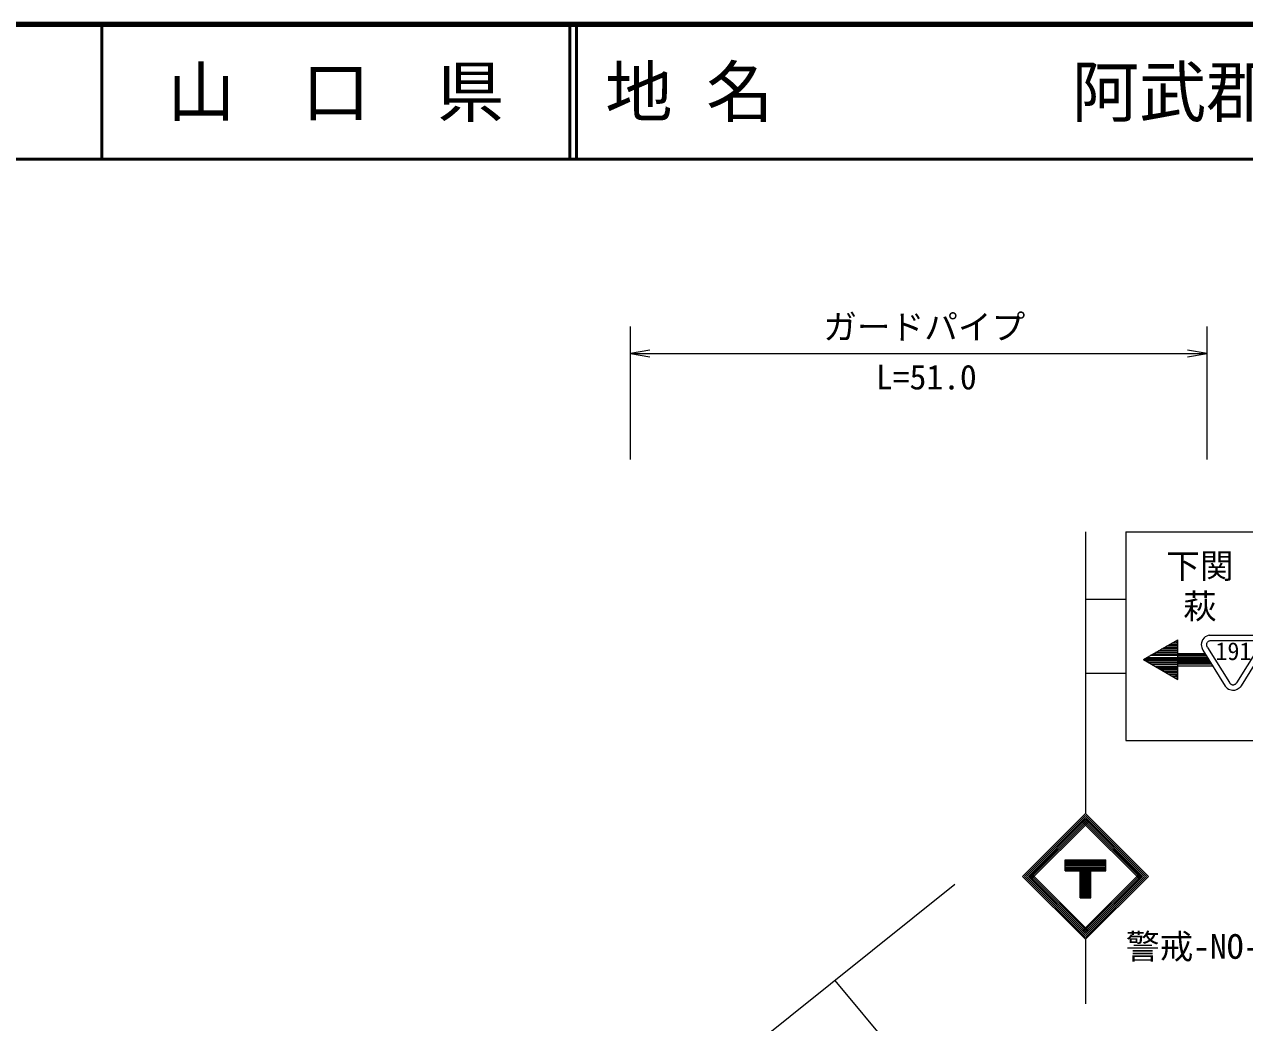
# Model space of a CAD drawing. Units: millimetres, scale not verified. Extents: x 40000 to 680000, y 20000 to 380000.
# Drawn here: x 327242 to 417860, y 305908 to 380000 of the extents above; entities that cross this region are included whole.
import ezdxf
from ezdxf.enums import TextEntityAlignment as Align

# ---------------------------------------------------------------- set-up
doc = ezdxf.new("R2010")
doc.units = ezdxf.units.MM
doc.header["$LTSCALE"] = 1000
for name, color, linetype, lineweight in [('M-BGD', 7, 'Continuous', 13), ('M-BMK-SRVR', 3, 'Continuous', 13), ('M-STR-STR3', 7, 'Continuous', 13), ('M-STR-STRC', 7, 'Continuous', 13), ('M-TTL', 2, 'Continuous', 140), ('M-TTL-LINE', 7, 'Continuous', 50)]:
    doc.layers.add(name, color=color, linetype=linetype, lineweight=lineweight)
doc.layers.add('M-TTL-TXT', color=7, linetype='Continuous')
doc.styles.add('ＭＳ ゴシック', font='')
doc.styles.get('ＭＳ ゴシック').set_extended_font_data('MS Gothic')

# ---------------------------------------------------------------- blocks, each defined once
blk = doc.blocks.new('open_arrow')
at = {"color": 0, "linetype": 'Continuous', "lineweight": -2}
blk.add_lwpolyline([(7.5, 1.25), (0, 0), (7.5, -1.25)], dxfattribs=at)

msp = doc.modelspace()

# ---------------------------------------------------------------- linework, layer by layer
at = {"layer": 'M-BGD'}
msp.add_line((387422, 309024), (394374, 300718), dxfattribs=at)
at = {"layer": 'M-BMK-SRVR'}
msp.add_line((367835, 293383), (396348, 316175), dxfattribs=at)
at = {"layer": 'M-STR-STR3'}
for p, q in [((372248, 347712), (372248, 357578)), ((415069, 347712), (415069, 357578)), ((372248, 355578), (415069, 355578))]:
    msp.add_line(p, q, dxfattribs=at)
at = {"layer": 'M-STR-STRC'}
for p, q in [((406044, 342341), (406044, 321426)), ((409044, 342341), (409044, 326841)), ((409044, 342341), (435044, 342341)), ((406044, 337341), (409044, 337341)), ((414851, 334473), (414732, 334318)), ((414851, 334473), (414968, 334560)), ((414968, 334560), (415085, 334623)), ((415219, 334657), (415085, 334623)), ((415219, 334657), (415523, 334668)), ((415523, 334668), (418558, 334668)), ((410344, 332851), (412899, 334326)), ((412899, 333492), (411454, 333492)), ((412899, 333616), (411669, 333616)), ((412899, 333723), (411855, 333723)), ((412899, 333839), (412055, 333839)), ((412899, 333955), (412256, 333955)), ((412899, 334075), (412464, 334075)), ((412704, 334213), (412882, 334110)), ((412899, 331376), (412899, 334326)), ((414660, 334098), (414641, 333970)), ((414641, 333970), (414655, 333846)), ((414655, 333846), (414674, 333756)), ((414678, 334182), (414660, 334098)), ((414674, 333756), (414704, 333664)), ((414732, 334318), (414678, 334182)), ((414704, 333664), (414753, 333560)), ((414753, 333560), (416427, 330881)), ((415046, 333947), (415048, 333986)), ((415051, 333908), (415046, 333947)), ((415048, 333986), (415053, 334026)), ((415061, 333860), (415051, 333908)), ((415053, 334026), (415062, 334065)), ((415076, 333812), (415061, 333860)), ((415062, 334065), (415075, 334098)), ((415075, 334098), (415098, 334138)), ((415105, 333752), (415076, 333812)), ((415098, 334138), (415122, 334169)), ((415105, 333752), (416733, 331146)), ((415122, 334169), (415149, 334196)), ((415149, 334196), (415184, 334222)), ((415184, 334222), (415224, 334244)), ((415224, 334244), (415261, 334255)), ((415261, 334255), (415309, 334268)), ((415309, 334268), (415382, 334268)), ((415382, 334268), (418646, 334268)), ((418851, 333663), (417271, 331133)), ((419226, 333507), (417593, 330894)), ((410344, 332851), (415196, 332851)), ((410344, 332851), (412899, 331376)), ((410501, 332942), (415139, 332942)), ((412899, 332737), (410541, 332737)), ((410636, 333019), (412862, 333019)), ((412899, 332609), (410764, 332609)), ((412899, 333144), (410853, 333144)), ((412899, 333252), (411038, 333252)), ((412899, 333372), (411246, 333372)), ((412899, 333301), (414915, 333301)), ((412899, 333222), (414964, 333222)), ((412899, 333141), (415015, 333141)), ((412899, 333015), (415094, 333015)), ((412899, 332802), (415223, 332808)), ((412899, 332756), (415255, 332756)), ((412899, 332668), (415310, 332668)), ((412899, 332616), (415335, 332629)), ((406044, 331841), (409044, 331841)), ((410911, 332524), (412869, 332524)), ((412899, 332480), (410987, 332480)), ((412899, 332351), (411210, 332351)), ((411358, 332266), (412854, 332266)), ((412899, 332210), (411455, 332210)), ((411593, 332130), (412878, 332130)), ((412899, 332060), (411714, 332060)), ((411882, 331963), (412900, 331963)), ((412899, 331901), (411989, 331901)), ((412163, 331801), (412870, 331801)), ((412899, 331755), (412242, 331755)), ((412730, 331755), (412831, 331697)), ((412899, 332526), (415399, 332526)), ((412899, 332401), (415477, 332401)), ((412440, 331641), (412823, 331641)), ((412899, 331597), (412516, 331597)), ((412707, 331487), (412854, 331487)), ((416427, 330881), (416488, 330810)), ((416488, 330810), (416570, 330732)), ((416733, 331146), (416749, 331122)), ((416749, 331122), (416759, 331109)), ((416759, 331109), (416772, 331094)), ((416772, 331094), (416785, 331080)), ((416785, 331080), (416802, 331064)), ((416802, 331064), (416817, 331051)), ((416817, 331051), (416832, 331040)), ((416832, 331040), (416851, 331028)), ((416851, 331028), (416869, 331019)), ((416869, 331019), (416889, 331010)), ((416889, 331010), (416907, 331003)), ((416907, 331003), (416927, 330997)), ((416927, 330997), (416946, 330991)), ((416946, 330991), (416968, 330989)), ((416968, 330989), (416991, 330988)), ((416991, 330988), (417021, 330987)), ((417021, 330987), (417050, 330990)), ((417050, 330990), (417071, 330994)), ((417071, 330994), (417097, 331001)), ((417097, 331001), (417118, 331008)), ((417118, 331008), (417138, 331018)), ((417138, 331018), (417154, 331028)), ((417154, 331028), (417173, 331040)), ((417173, 331040), (417198, 331059)), ((417198, 331059), (417223, 331082)), ((417223, 331082), (417240, 331098)), ((417240, 331098), (417271, 331133)), ((417454, 330751), (417524, 330815)), ((417593, 330894), (417524, 330815)), ((416570, 330732), (416674, 330667)), ((416674, 330667), (416772, 330625)), ((416772, 330625), (416872, 330596)), ((416872, 330596), (416958, 330588)), ((416958, 330588), (417036, 330587)), ((417036, 330587), (417127, 330595)), ((417127, 330595), (417214, 330618)), ((417214, 330618), (417299, 330648)), ((417299, 330648), (417391, 330704)), ((417391, 330704), (417454, 330751)), ((409044, 326841), (435044, 326841)), ((401377, 316759), (406044, 321426)), ((401519, 316759), (406044, 321285)), ((401660, 316759), (406044, 321143)), ((401802, 316759), (406044, 321002)), ((401872, 316688), (406115, 320931)), ((401943, 316618), (406186, 320860)), ((402014, 316547), (406256, 320790)), ((410075, 316547), (405832, 320790)), ((410145, 316618), (405903, 320860)), ((410216, 316688), (405974, 320931)), ((410711, 316759), (406044, 321426)), ((410570, 316759), (406044, 321285)), ((410428, 316759), (406044, 321143)), ((410287, 316759), (406044, 321002)), ((404544, 317181), (404544, 317981)), ((404544, 317981), (407544, 317981)), ((404544, 317881), (407544, 317881)), ((404544, 317781), (407544, 317781)), ((404544, 317681), (407544, 317681)), ((404544, 317581), (407544, 317581)), ((404544, 317481), (407544, 317481)), ((404544, 317381), (407544, 317381)), ((404544, 317281), (407544, 317281)), ((404544, 317181), (407544, 317181)), ((405644, 315160), (405644, 317181)), ((405744, 315160), (405744, 317181)), ((405844, 315160), (405844, 317181)), ((405944, 315160), (405944, 317181)), ((406044, 315160), (406044, 317181)), ((406144, 315160), (406144, 317181)), ((406244, 315160), (406244, 317181)), ((406344, 315160), (406344, 317181)), ((406444, 315160), (406444, 317181)), ((407544, 317181), (407544, 317981)), ((406044, 312092), (401377, 316759)), ((406044, 312234), (401519, 316759)), ((406044, 312375), (401660, 316759)), ((406044, 312516), (401802, 316759)), ((406115, 312587), (401872, 316830)), ((406186, 312658), (401943, 316901)), ((406256, 312729), (402014, 316971)), ((405832, 312729), (410075, 316971)), ((405903, 312658), (410145, 316901)), ((405974, 312587), (410216, 316830)), ((406044, 312516), (410287, 316759)), ((406044, 312375), (410428, 316759)), ((406044, 312234), (410570, 316759)), ((406044, 312092), (410711, 316759)), ((405644, 315160), (406444, 315160)), ((406044, 312092), (406044, 307297))]:
    msp.add_line(p, q, dxfattribs=at)
at = {"layer": 'M-TTL'}
msp.add_line((680000, 380000), (40000, 380000), dxfattribs=at)
at = {"layer": 'M-TTL-LINE'}
for p, q in [((333000, 380000), (333000, 370000)), ((367750, 380000), (367750, 370000)), ((368250, 380000), (368250, 370000)), ((40000, 370000), (680000, 370000))]:
    msp.add_line(p, q, dxfattribs=at)

# ---------------------------------------------------------------- block references
at = {"layer": 'M-STR-STR3', "xscale": 193, "yscale": 193}
msp.add_blockref('open_arrow', (372248, 355578), dxfattribs=at)
at = {"layer": 'M-STR-STR3', "xscale": 193, "yscale": 193, "rotation": 180}
msp.add_blockref('open_arrow', (415069, 355578), dxfattribs=at)

# ---------------------------------------------------------------- texts
at = {"layer": 'M-STR-STR3', "style": 'ＭＳ ゴシック'}
for s, p in [('ガードパイプ', (386569, 356080)), ('L=51.0', (390485, 352355))]:
    msp.add_text(s, height=1833, dxfattribs=at).set_placement(p, align=Align.BOTTOM_LEFT)
at = {"layer": 'M-STR-STRC', "style": 'ＭＳ ゴシック'}
for s, height, p in [('下関', 1833, (412044, 338341)), ('萩', 1833, (413294, 335341)), ('191', 1320, (415684, 332422)), ('警戒-NO-62', 1833, (409044, 310091))]:
    msp.add_text(s, height=height, dxfattribs=at).set_placement(p, align=Align.BOTTOM_LEFT)
at = {"layer": 'M-TTL-TXT', "style": 'ＭＳ ゴシック'}
msp.add_text('山\u3000口\u3000県', height=3666, dxfattribs=at).set_placement((350375, 375000), align=Align.MIDDLE_CENTER)
for s, p in [('地 名', (370380, 375000)), ('阿武郡阿武町大字奈古', (405024, 375000))]:
    msp.add_text(s, height=3666, dxfattribs=at).set_placement(p, align=Align.MIDDLE_LEFT)

doc.saveas('drawing.dxf')
